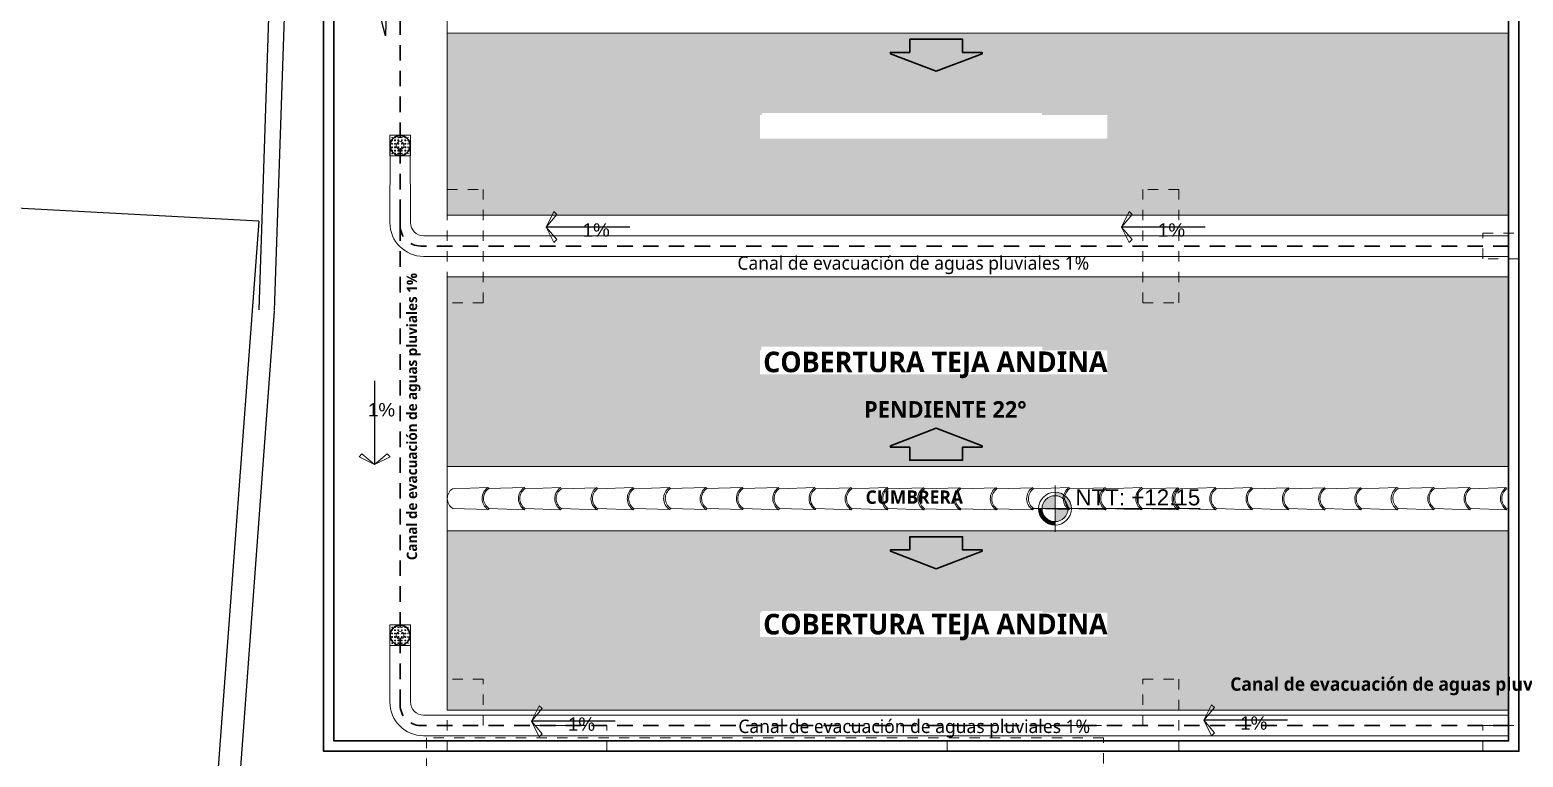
# Model space of a CAD drawing. Header units: metres. Extents: x 27 to 147, y -173 to 8.
# Drawn here: x 37.54 to 52.03, y -34.83 to -27.78 of the extents above; entities that cross this region are included whole.
import ezdxf
from ezdxf import colors
from ezdxf.entities.mleader import LeaderData, LeaderLine
from ezdxf.math import Vec2, Vec3

# ---------------------------------------------------------------- set-up
doc = ezdxf.new("R2010")
doc.units = ezdxf.units.M
doc.linetypes.add('DASHED2', pattern=[0.375, 0.25, -0.125])
doc.linetypes.add('HIDDEN2', pattern=[0.1875, 0.125, -0.0625])
for name, color, linetype, lineweight in [('2D Drafting - General_Pen_No__46', 7, 'Continuous', 25), ('canal de evacuacion', 1, 'Continuous', 20), ('Cotas varias El', 253, 'Continuous', 13), ('Equipamiento SR', 23, 'Continuous', 0), ('GRAFO 0 BLANCO', 7, 'Continuous', 0), ('grafo 2', 31, 'Continuous', 20), ('GRAFO 4', 7, 'Continuous', 30), ('GRAFO01', 7, 'Continuous', 0), ('GRfo 3', 7, 'Continuous', 30), ('Interior - Mobiliario', 7, 'Continuous', 5), ('letras sr', 7, 'Continuous', 5), ('linea0016', 144, 'HIDDEN2', 9), ('Lineas Referencia', 73, 'Continuous', 13), ('teja andina', 252, 'Continuous', 0), ('TEJAS ANDINA', 253, 'Continuous', 0), ('TEXTO 100', 7, 'Continuous', 20), ('TEXTOS-SUBTITULO', 7, 'Continuous', 30)]:
    doc.layers.add(name, color=color, linetype=linetype, lineweight=lineweight)
for name, color, linetype, lineweight, true_color in [('Interior - Furniture _Pen_No__3', 7, 'Continuous', 18, 0xff6600), ('Interior - Mobiliario _Pluma_Nº__3', 7, 'Continuous', 18, 0xff6600), ('Mobiliario', 7, 'Continuous', 0, 0x7f7f7f)]:
    doc.layers.add(name, color=color, linetype=linetype, lineweight=lineweight, true_color=true_color)
doc.layers.add('Rampa', color=41, linetype='Continuous')
doc.styles.add('Generales', font='trebuc.ttf', dxfattribs={"height": 0.1})
doc.styles.add('GENERATED_STYLE_2', font='arial.ttf')
doc.styles.add('JOS', font='arial.ttf', dxfattribs={"height": 1})
doc.styles.add('TURBO_BASS', font='swisseb.ttf')

# ---------------------------------------------------------------- blocks, each defined once
blk = doc.blocks.new('A$C295C7585')
at = {"layer": 'Mobiliario', "lineweight": 15}
for p, q in [((1.375, 3.076), (1.514, 3.404)), ((1.514, 3.404), (1.528, 3.407)), ((1.556, 2.995), (1.716, 3.314)), ((1.716, 3.314), (1.709, 3.325)), ((1.222, 2.746), (1.361, 3.074)), ((1.361, 3.074), (1.375, 3.076)), ((1.404, 2.665), (1.564, 2.983)), ((1.564, 2.983), (1.556, 2.995)), ((1.07, 2.416), (1.209, 2.743)), ((1.209, 2.743), (1.222, 2.746)), ((1.251, 2.334), (1.411, 2.653)), ((1.411, 2.653), (1.404, 2.665)), ((0.917, 2.085), (1.056, 2.413)), ((1.056, 2.413), (1.07, 2.416)), ((1.098, 2.004), (1.258, 2.323)), ((1.258, 2.323), (1.251, 2.334)), ((0.765, 1.751), (0.903, 2.079)), ((0.903, 2.079), (0.917, 2.085)), ((0.946, 1.67), (1.105, 1.989)), ((1.105, 1.989), (1.098, 2.004)), ((0.612, 1.421), (0.751, 1.749)), ((0.751, 1.749), (0.765, 1.751)), ((0.794, 1.34), (0.954, 1.658)), ((0.954, 1.658), (0.946, 1.67)), ((0.46, 1.09), (0.599, 1.418)), ((0.599, 1.418), (0.612, 1.421)), ((0.641, 1.009), (0.801, 1.328)), ((0.801, 1.328), (0.794, 1.34)), ((0.307, 0.76), (0.446, 1.088)), ((0.446, 1.088), (0.46, 1.09)), ((0.488, 0.679), (0.649, 0.997)), ((0.649, 0.997), (0.641, 1.009)), ((0.154, 0.43), (0.293, 0.758)), ((0.293, 0.758), (0.307, 0.76)), ((0.336, 0.349), (0.496, 0.667)), ((0.496, 0.667), (0.488, 0.679)), ((0.002, 0.099), (0.141, 0.427)), ((0.141, 0.427), (0.154, 0.43)), ((0.183, 0.018), (0.343, 0.337)), ((0.343, 0.337), (0.336, 0.349))]:
    blk.add_line(p, q, dxfattribs=at)
for centre, radius, start, end in [((1.646, 3.427), 0.134, 189.8042, 301.9874), ((1.646, 3.427), 0.12, 189.8042, 301.9874), ((1.493, 3.097), 0.134, 189.8042, 301.9874), ((1.493, 3.097), 0.12, 189.8042, 301.9874), ((1.34, 2.766), 0.134, 189.8042, 301.9874), ((1.34, 2.766), 0.12, 189.8042, 301.9874), ((1.188, 2.436), 0.134, 189.8042, 301.9874), ((1.188, 2.436), 0.12, 189.8042, 301.9874), ((1.034, 2.102), 0.133, 189.664, 302.1276), ((1.035, 2.106), 0.12, 189.8042, 301.9874), ((0.883, 1.771), 0.134, 189.8042, 301.9874), ((0.883, 1.771), 0.12, 189.8042, 301.9874), ((0.73, 1.441), 0.134, 189.8042, 301.9874), ((0.73, 1.441), 0.12, 189.8042, 301.9874), ((0.578, 1.111), 0.134, 189.8042, 301.9874), ((0.578, 1.111), 0.12, 189.8042, 301.9874), ((0.425, 0.78), 0.134, 189.8042, 301.9874), ((0.425, 0.78), 0.12, 189.8042, 301.9874), ((0.272, 0.45), 0.134, 189.8042, 301.9874), ((0.272, 0.45), 0.12, 189.8042, 301.9874), ((0.12, 0.12), 0.12, 189.8042, 301.9874)]:
    blk.add_arc(centre, radius, start, end, dxfattribs=at)
blk = doc.blocks.new('Red 18')
at = {"layer": 'GRAFO 0 BLANCO', "linetype": 'Continuous'}
for p, q in [((0.05, 0.204), (0.046, 0.204)), ((0.046, 0.204), (0.046, 0.2)), ((0.046, 0.2), (0.046, 0.204)), ((0.046, 0.204), (0.05, 0.204)), ((0.046, 0.2), (0.05, 0.2)), ((0.05, 0.2), (0.046, 0.2)), ((0.05, 0.179), (0.046, 0.179)), ((0.046, 0.179), (0.046, 0.171)), ((0.046, 0.171), (0.046, 0.179)), ((0.046, 0.179), (0.05, 0.179)), ((0.046, 0.171), (0.05, 0.171)), ((0.05, 0.171), (0.046, 0.171)), ((0.05, 0.146), (0.046, 0.146)), ((0.046, 0.146), (0.046, 0.138)), ((0.046, 0.138), (0.046, 0.146)), ((0.046, 0.146), (0.05, 0.146)), ((0.05, 0.2), (0.05, 0.204)), ((0.05, 0.204), (0.05, 0.2)), ((0.05, 0.171), (0.05, 0.179)), ((0.05, 0.179), (0.05, 0.171)), ((0.05, 0.138), (0.05, 0.146)), ((0.05, 0.146), (0.05, 0.138)), ((0.079, 0.204), (0.071, 0.204)), ((0.071, 0.204), (0.071, 0.2)), ((0.071, 0.204), (0.079, 0.204)), ((0.071, 0.2), (0.071, 0.204)), ((0.071, 0.2), (0.079, 0.2)), ((0.079, 0.2), (0.071, 0.2)), ((0.079, 0.179), (0.071, 0.179)), ((0.071, 0.179), (0.071, 0.171)), ((0.071, 0.171), (0.071, 0.179)), ((0.071, 0.179), (0.079, 0.179)), ((0.071, 0.171), (0.079, 0.171)), ((0.079, 0.171), (0.071, 0.171)), ((0.079, 0.146), (0.071, 0.146)), ((0.071, 0.146), (0.071, 0.138)), ((0.071, 0.138), (0.071, 0.146)), ((0.071, 0.146), (0.079, 0.146)), ((0.079, 0.2), (0.079, 0.204)), ((0.079, 0.204), (0.079, 0.2)), ((0.079, 0.171), (0.079, 0.179)), ((0.079, 0.179), (0.079, 0.171)), ((0.079, 0.138), (0.079, 0.146)), ((0.079, 0.146), (0.079, 0.138)), ((0.113, 0.204), (0.104, 0.204)), ((0.104, 0.204), (0.104, 0.2)), ((0.104, 0.204), (0.113, 0.204)), ((0.104, 0.2), (0.104, 0.204)), ((0.104, 0.2), (0.113, 0.2)), ((0.113, 0.2), (0.104, 0.2)), ((0.113, 0.179), (0.104, 0.179)), ((0.104, 0.179), (0.104, 0.171)), ((0.104, 0.171), (0.104, 0.179)), ((0.104, 0.179), (0.113, 0.179)), ((0.104, 0.171), (0.113, 0.171)), ((0.113, 0.171), (0.104, 0.171)), ((0.113, 0.146), (0.104, 0.146)), ((0.104, 0.146), (0.104, 0.138)), ((0.104, 0.138), (0.104, 0.146)), ((0.104, 0.146), (0.113, 0.146)), ((0.113, 0.2), (0.113, 0.204)), ((0.113, 0.204), (0.113, 0.2)), ((0.113, 0.171), (0.113, 0.179)), ((0.113, 0.179), (0.113, 0.171)), ((0.113, 0.138), (0.113, 0.146)), ((0.113, 0.146), (0.113, 0.138)), ((0.146, 0.204), (0.138, 0.204)), ((0.138, 0.204), (0.138, 0.2)), ((0.138, 0.204), (0.146, 0.204)), ((0.138, 0.2), (0.138, 0.204)), ((0.138, 0.2), (0.146, 0.2)), ((0.146, 0.2), (0.138, 0.2)), ((0.146, 0.179), (0.138, 0.179)), ((0.138, 0.179), (0.138, 0.171)), ((0.138, 0.171), (0.138, 0.179)), ((0.138, 0.179), (0.146, 0.179)), ((0.138, 0.171), (0.146, 0.171)), ((0.146, 0.171), (0.138, 0.171)), ((0.146, 0.146), (0.138, 0.146)), ((0.138, 0.146), (0.138, 0.138)), ((0.138, 0.138), (0.138, 0.146)), ((0.138, 0.146), (0.146, 0.146)), ((0.146, 0.2), (0.146, 0.204)), ((0.146, 0.204), (0.146, 0.2)), ((0.146, 0.171), (0.146, 0.179)), ((0.146, 0.179), (0.146, 0.171)), ((0.146, 0.138), (0.146, 0.146)), ((0.146, 0.146), (0.146, 0.138)), ((0.179, 0.204), (0.171, 0.204)), ((0.171, 0.204), (0.171, 0.2)), ((0.171, 0.204), (0.179, 0.204)), ((0.171, 0.2), (0.171, 0.204)), ((0.171, 0.2), (0.179, 0.2)), ((0.179, 0.2), (0.171, 0.2)), ((0.179, 0.179), (0.171, 0.179)), ((0.171, 0.179), (0.171, 0.171)), ((0.171, 0.171), (0.171, 0.179)), ((0.171, 0.179), (0.179, 0.179)), ((0.171, 0.171), (0.179, 0.171)), ((0.179, 0.171), (0.171, 0.171)), ((0.179, 0.146), (0.171, 0.146)), ((0.171, 0.146), (0.171, 0.138)), ((0.171, 0.138), (0.171, 0.146)), ((0.171, 0.146), (0.179, 0.146)), ((0.179, 0.2), (0.179, 0.204)), ((0.179, 0.204), (0.179, 0.2)), ((0.179, 0.171), (0.179, 0.179)), ((0.179, 0.179), (0.179, 0.171)), ((0.179, 0.138), (0.179, 0.146)), ((0.179, 0.146), (0.179, 0.138)), ((0.204, 0.204), (0.2, 0.204)), ((0.2, 0.204), (0.2, 0.2)), ((0.2, 0.2), (0.2, 0.204)), ((0.2, 0.204), (0.204, 0.204)), ((0.2, 0.2), (0.204, 0.2)), ((0.204, 0.2), (0.2, 0.2)), ((0.204, 0.179), (0.2, 0.179)), ((0.2, 0.179), (0.2, 0.171)), ((0.2, 0.171), (0.2, 0.179)), ((0.2, 0.179), (0.204, 0.179)), ((0.2, 0.171), (0.204, 0.171)), ((0.204, 0.171), (0.2, 0.171)), ((0.204, 0.146), (0.2, 0.146)), ((0.2, 0.146), (0.2, 0.138)), ((0.2, 0.138), (0.2, 0.146)), ((0.2, 0.146), (0.204, 0.146)), ((0.204, 0.2), (0.204, 0.204)), ((0.204, 0.204), (0.204, 0.2)), ((0.204, 0.171), (0.204, 0.179)), ((0.204, 0.179), (0.204, 0.171)), ((0.204, 0.138), (0.204, 0.146)), ((0.204, 0.146), (0.204, 0.138)), ((0.046, 0.138), (0.05, 0.138)), ((0.05, 0.138), (0.046, 0.138)), ((0.05, 0.113), (0.046, 0.113)), ((0.046, 0.113), (0.046, 0.104)), ((0.046, 0.104), (0.046, 0.113)), ((0.046, 0.113), (0.05, 0.113)), ((0.046, 0.104), (0.05, 0.104)), ((0.05, 0.104), (0.046, 0.104)), ((0.05, 0.079), (0.046, 0.079)), ((0.046, 0.079), (0.046, 0.071)), ((0.046, 0.071), (0.046, 0.079)), ((0.046, 0.079), (0.05, 0.079)), ((0.046, 0.071), (0.05, 0.071)), ((0.05, 0.071), (0.046, 0.071)), ((0.05, 0.05), (0.046, 0.05)), ((0.046, 0.05), (0.046, 0.046)), ((0.046, 0.046), (0.046, 0.05)), ((0.046, 0.05), (0.05, 0.05)), ((0.046, 0.046), (0.05, 0.046)), ((0.05, 0.046), (0.046, 0.046)), ((0.05, 0.104), (0.05, 0.113)), ((0.05, 0.113), (0.05, 0.104)), ((0.05, 0.071), (0.05, 0.079)), ((0.05, 0.079), (0.05, 0.071)), ((0.05, 0.046), (0.05, 0.05)), ((0.05, 0.05), (0.05, 0.046)), ((0.071, 0.138), (0.079, 0.138)), ((0.079, 0.138), (0.071, 0.138)), ((0.079, 0.113), (0.071, 0.113)), ((0.071, 0.113), (0.071, 0.104)), ((0.071, 0.104), (0.071, 0.113)), ((0.071, 0.113), (0.079, 0.113)), ((0.071, 0.104), (0.079, 0.104)), ((0.079, 0.104), (0.071, 0.104)), ((0.079, 0.079), (0.071, 0.079)), ((0.071, 0.079), (0.071, 0.071)), ((0.071, 0.071), (0.071, 0.079)), ((0.071, 0.079), (0.079, 0.079)), ((0.071, 0.071), (0.079, 0.071)), ((0.079, 0.071), (0.071, 0.071)), ((0.079, 0.05), (0.071, 0.05)), ((0.071, 0.05), (0.071, 0.046)), ((0.071, 0.05), (0.079, 0.05)), ((0.071, 0.046), (0.071, 0.05)), ((0.071, 0.046), (0.079, 0.046)), ((0.079, 0.046), (0.071, 0.046)), ((0.079, 0.104), (0.079, 0.113)), ((0.079, 0.113), (0.079, 0.104)), ((0.079, 0.071), (0.079, 0.079)), ((0.079, 0.079), (0.079, 0.071)), ((0.079, 0.046), (0.079, 0.05)), ((0.079, 0.05), (0.079, 0.046)), ((0.104, 0.138), (0.113, 0.138)), ((0.113, 0.138), (0.104, 0.138)), ((0.113, 0.113), (0.104, 0.113)), ((0.104, 0.113), (0.104, 0.104)), ((0.104, 0.104), (0.104, 0.113)), ((0.104, 0.113), (0.113, 0.113)), ((0.104, 0.104), (0.113, 0.104)), ((0.113, 0.104), (0.104, 0.104)), ((0.113, 0.079), (0.104, 0.079)), ((0.104, 0.079), (0.104, 0.071)), ((0.104, 0.071), (0.104, 0.079)), ((0.104, 0.079), (0.113, 0.079)), ((0.104, 0.071), (0.113, 0.071)), ((0.113, 0.071), (0.104, 0.071)), ((0.113, 0.05), (0.104, 0.05)), ((0.104, 0.05), (0.104, 0.046)), ((0.104, 0.05), (0.113, 0.05)), ((0.104, 0.046), (0.104, 0.05)), ((0.104, 0.046), (0.113, 0.046)), ((0.113, 0.046), (0.104, 0.046)), ((0.113, 0.104), (0.113, 0.113)), ((0.113, 0.113), (0.113, 0.104)), ((0.113, 0.071), (0.113, 0.079)), ((0.113, 0.079), (0.113, 0.071)), ((0.113, 0.046), (0.113, 0.05)), ((0.113, 0.05), (0.113, 0.046)), ((0.138, 0.138), (0.146, 0.138)), ((0.146, 0.138), (0.138, 0.138)), ((0.146, 0.113), (0.138, 0.113)), ((0.138, 0.113), (0.138, 0.104)), ((0.138, 0.104), (0.138, 0.113)), ((0.138, 0.113), (0.146, 0.113)), ((0.138, 0.104), (0.146, 0.104)), ((0.146, 0.104), (0.138, 0.104)), ((0.146, 0.079), (0.138, 0.079)), ((0.138, 0.079), (0.138, 0.071)), ((0.138, 0.071), (0.138, 0.079)), ((0.138, 0.079), (0.146, 0.079)), ((0.138, 0.071), (0.146, 0.071)), ((0.146, 0.071), (0.138, 0.071)), ((0.146, 0.05), (0.138, 0.05)), ((0.138, 0.05), (0.138, 0.046)), ((0.138, 0.05), (0.146, 0.05)), ((0.138, 0.046), (0.138, 0.05)), ((0.138, 0.046), (0.146, 0.046)), ((0.146, 0.046), (0.138, 0.046)), ((0.146, 0.104), (0.146, 0.113)), ((0.146, 0.113), (0.146, 0.104)), ((0.146, 0.071), (0.146, 0.079)), ((0.146, 0.079), (0.146, 0.071)), ((0.146, 0.046), (0.146, 0.05)), ((0.146, 0.05), (0.146, 0.046)), ((0.171, 0.138), (0.179, 0.138)), ((0.179, 0.138), (0.171, 0.138)), ((0.179, 0.113), (0.171, 0.113)), ((0.171, 0.113), (0.171, 0.104)), ((0.171, 0.104), (0.171, 0.113)), ((0.171, 0.113), (0.179, 0.113)), ((0.171, 0.104), (0.179, 0.104)), ((0.179, 0.104), (0.171, 0.104)), ((0.179, 0.079), (0.171, 0.079)), ((0.171, 0.079), (0.171, 0.071)), ((0.171, 0.071), (0.171, 0.079)), ((0.171, 0.079), (0.179, 0.079)), ((0.171, 0.071), (0.179, 0.071)), ((0.179, 0.071), (0.171, 0.071)), ((0.179, 0.05), (0.171, 0.05)), ((0.171, 0.05), (0.171, 0.046)), ((0.171, 0.05), (0.179, 0.05)), ((0.171, 0.046), (0.171, 0.05)), ((0.171, 0.046), (0.179, 0.046)), ((0.179, 0.046), (0.171, 0.046)), ((0.179, 0.104), (0.179, 0.113)), ((0.179, 0.113), (0.179, 0.104)), ((0.179, 0.071), (0.179, 0.079)), ((0.179, 0.079), (0.179, 0.071)), ((0.179, 0.046), (0.179, 0.05)), ((0.179, 0.05), (0.179, 0.046)), ((0.2, 0.138), (0.204, 0.138)), ((0.204, 0.138), (0.2, 0.138)), ((0.204, 0.113), (0.2, 0.113)), ((0.2, 0.113), (0.2, 0.104)), ((0.2, 0.104), (0.2, 0.113)), ((0.2, 0.113), (0.204, 0.113)), ((0.2, 0.104), (0.204, 0.104)), ((0.204, 0.104), (0.2, 0.104)), ((0.204, 0.079), (0.2, 0.079)), ((0.2, 0.079), (0.2, 0.071)), ((0.2, 0.071), (0.2, 0.079)), ((0.2, 0.079), (0.204, 0.079)), ((0.2, 0.071), (0.204, 0.071)), ((0.204, 0.071), (0.2, 0.071)), ((0.204, 0.05), (0.2, 0.05)), ((0.2, 0.05), (0.2, 0.046)), ((0.2, 0.046), (0.2, 0.05)), ((0.2, 0.05), (0.204, 0.05)), ((0.2, 0.046), (0.204, 0.046)), ((0.204, 0.046), (0.2, 0.046)), ((0.204, 0.104), (0.204, 0.113)), ((0.204, 0.113), (0.204, 0.104)), ((0.204, 0.071), (0.204, 0.079)), ((0.204, 0.079), (0.204, 0.071)), ((0.204, 0.046), (0.204, 0.05)), ((0.204, 0.05), (0.204, 0.046))]:
    blk.add_line(p, q, dxfattribs=at)
at = {"layer": 'GRAFO01'}
blk.add_lwpolyline([(0.025, 0.025), (0.225, 0.025), (0.225, 0.225), (0.025, 0.225)], close=True, dxfattribs=at)
at = {"layer": 'Interior - Mobiliario _Pluma_Nº__3', "linetype": 'Continuous'}
for p, q in [((0.225, 0.225), (0.025, 0.225)), ((0.025, 0.225), (0.025, 0.025)), ((0.225, 0.025), (0.225, 0.225)), ((0.025, 0.025), (0.225, 0.025))]:
    blk.add_line(p, q, dxfattribs=at)
blk = doc.blocks.new('FLECHA')
at = {"layer": 'grafo 2', "ltscale": 0.05}
for p, q in [((674350.4069, 8489809.4931, -2.952), (674350.3572, 8489809.3928, -2.952)), ((674350.4259, 8489809.4741, -2.952), (674350.3572, 8489809.3928, -2.952)), ((674350.4069, 8489809.4931, -2.952), (674350.4259, 8489809.4741, -2.952)), ((674350.4259, 8489809.3115, -2.952), (674350.3572, 8489809.3928, -2.952)), ((674350.4069, 8489809.2925, -2.952), (674350.4259, 8489809.3115, -2.952))]:
    blk.add_line(p, q, dxfattribs=at)
at = {"layer": 'grafo 2', "lineweight": 25}
blk.add_line((674350.8988, 8489809.3928, -2.952), (674350.3572, 8489809.3928, -2.952), dxfattribs=at)
at = {"layer": 'grafo 2'}
blk.add_line((674350.3572, 8489809.3928, -2.952), (674350.4069, 8489809.2925, -2.952), dxfattribs=at)

msp = doc.modelspace()

# ---------------------------------------------------------------- hatches: boundary and pattern name
at = {"layer": 'Interior - Furniture _Pen_No__3', "true_color": 0x939598}
h = msp.add_hatch(color=252, dxfattribs=at)
h.dxf.hatch_style = 1
h.paths.add_polyline_path([(46.078, -27.868), (46.078, -27.996), (45.889, -27.996), (45.889, -28.008), (46.334, -28.179), (46.779, -28.008), (46.779, -27.996), (46.59, -27.996), (46.59, -27.868)])
h = msp.add_hatch(color=252, dxfattribs=at)
h.dxf.hatch_style = 1
h.paths.add_polyline_path([(46.59, -31.952), (46.59, -31.824), (46.779, -31.824), (46.779, -31.812), (46.334, -31.641), (45.889, -31.812), (45.889, -31.824), (46.078, -31.824), (46.078, -31.952)])
h = msp.add_hatch(color=252, dxfattribs=at)
h.dxf.hatch_style = 1
h.paths.add_polyline_path([(46.078, -32.693), (46.078, -32.821), (45.889, -32.821), (45.889, -32.833), (46.334, -33.004), (46.779, -32.833), (46.779, -32.821), (46.59, -32.821), (46.59, -32.693)])
at = {"layer": 'TEJAS ANDINA'}
h = msp.add_hatch(dxfattribs=at)
h.set_pattern_fill('SPANTIL1', color=256, scale=0.2, style=2, pattern_type=2)
h.set_pattern_definition([(274.9697, (55.344044, 51.886498), (-0.1999982614, 2.4000002103), [0.1846944, -4.4326642]), (180, (55.36004, 51.7025), (-0.2, -0.2), [0.016, -0.184]), (0, (55.16004, 51.6865), (0.2, 0.2), [0.056, -0.144]), (90, (55.21604, 51.6865), (-0.2, 0.2), [0.02, -0.18]), (270, (55.34404, 51.7065), (0.2, -0.2), [0.02, -0.18]), (0, (55.34404, 51.6865), (0.2, 0.2), [0.016, -0.184]), (0, (55.16004, 51.7025), (0.2, 0.2), [0.04, -0.16]), (85.0303, (55.200044, 51.702498), (0.1999982614, 2.4000002103), [0.1846944, -4.4326642]), (52.6961, (55.200044, 51.712498), (-2.599997178, -3.40000214834), [0.0528016, -5.22735]), (18.4349, (55.232044, 51.7545), (0.400000087, 0.19999968), [0.0505964, -0.581859]), (341.5651, (55.280044, 51.7705), (-0.400000087, 0.19999968), [0.0505964, -0.581859]), (307.3039, (55.328044, 51.754498), (2.599997178, -3.40000214834), [0.0528016, -5.22735]), (20.2249, (55.242044, 51.740498), (-2.1999994529, -0.8000016671), [0.040497, -4.0091944]), (339.7751, (55.280044, 51.754498), (2.1999994529, -0.8000016671), [0.040497, -4.0091944]), (307.4054, (55.318044, 51.740498), (2.0000019905, -2.599998493), [0.0428018, -4.237385]), (52.5946, (55.216044, 51.706498), (-2.0000019905, -2.599998493), [0.0428018, -4.237385])])
h.paths.add_polyline_path([(44.624, -28.834), (44.624, -28.603), (47.995, -28.603), (47.995, -28.834)])
h.paths.add_polyline_path([(51.89, -29.574), (41.589, -29.574), (41.589, -27.817), (51.89, -27.817)])
h.paths.add_polyline_path([(44.644, -28.603), (47.362, -28.603), (47.362, -28.582), (44.644, -28.582)])
h = msp.add_hatch(dxfattribs=at)
h.set_pattern_fill('SPANTIL1', color=256, scale=0.2, angle=180, style=2, pattern_type=2)
h.set_pattern_definition([(94.9697, (-19.563954, 40.183225), (0.1999982614, -2.4000002103), [0.1846944, -4.4326642]), (0, (-19.57995, 40.36722), (0.2, 0.2), [0.016, -0.184]), (180, (-19.37995, 40.38322), (-0.2, -0.2), [0.056, -0.144]), (270, (-19.43595, 40.38322), (0.2, -0.2), [0.02, -0.18]), (90, (-19.56395, 40.36322), (-0.2, 0.2), [0.02, -0.18]), (180, (-19.56395, 40.38322), (-0.2, -0.2), [0.016, -0.184]), (180, (-19.37995, 40.36722), (-0.2, -0.2), [0.04, -0.16]), (265.0303, (-19.419954, 40.367225), (-0.1999982614, -2.4000002103), [0.1846944, -4.4326642]), (232.6961, (-19.419954, 40.357225), (2.599997178, 3.40000214834), [0.0528016, -5.22735]), (198.4349, (-19.451954, 40.315225), (-0.400000087, -0.19999968), [0.0505964, -0.581859]), (161.5651, (-19.499954, 40.299225), (0.400000087, -0.19999968), [0.0505964, -0.581859]), (127.3039, (-19.547954, 40.315225), (-2.599997178, 3.40000214834), [0.0528016, -5.22735]), (200.2249, (-19.461954, 40.329225), (2.1999994529, 0.8000016671), [0.040497, -4.0091944]), (159.7751, (-19.499954, 40.315225), (-2.1999994529, 0.8000016671), [0.040497, -4.0091944]), (127.4054, (-19.537954, 40.329225), (-2.0000019905, 2.599998493), [0.0428018, -4.237385]), (232.5946, (-19.435954, 40.363225), (2.0000019905, 2.599998493), [0.0428018, -4.237385])])
h.paths.add_polyline_path([(44.624, -31.118), (44.624, -30.887), (47.995, -30.887), (47.995, -31.118)])
h.paths.add_polyline_path([(41.586, -30.174), (51.886, -30.174), (51.886, -32.011), (41.586, -32.011)])
h.paths.add_polyline_path([(44.636, -30.887), (47.365, -30.887), (47.365, -30.85), (44.636, -30.85)])
h = msp.add_hatch(dxfattribs=at)
h.set_pattern_fill('SPANTIL1', color=256, scale=0.2, style=2, pattern_type=2)
h.set_pattern_definition([(274.9697, (55.34403, 42.236498), (-0.1999982614, 2.4000002103), [0.1846944, -4.4326642]), (180, (55.36003, 42.0525), (-0.2, -0.2), [0.016, -0.184]), (0, (55.16003, 42.0365), (0.2, 0.2), [0.056, -0.144]), (90, (55.21603, 42.0365), (-0.2, 0.2), [0.02, -0.18]), (270, (55.34403, 42.0565), (0.2, -0.2), [0.02, -0.18]), (0, (55.34403, 42.0365), (0.2, 0.2), [0.016, -0.184]), (0, (55.16003, 42.0525), (0.2, 0.2), [0.04, -0.16]), (85.0303, (55.20003, 42.052498), (0.1999982614, 2.4000002103), [0.1846944, -4.4326642]), (52.6961, (55.20003, 42.062498), (-2.599997178, -3.40000214834), [0.0528016, -5.22735]), (18.4349, (55.23203, 42.1045), (0.400000087, 0.19999968), [0.0505964, -0.581859]), (341.5651, (55.28003, 42.1205), (-0.400000087, 0.19999968), [0.0505964, -0.581859]), (307.3039, (55.32803, 42.104498), (2.599997178, -3.40000214834), [0.0528016, -5.22735]), (20.2249, (55.24203, 42.090498), (-2.1999994529, -0.8000016671), [0.040497, -4.0091944]), (339.7751, (55.28003, 42.104498), (2.1999994529, -0.8000016671), [0.040497, -4.0091944]), (307.4054, (55.31803, 42.090498), (2.0000019905, -2.599998493), [0.0428018, -4.237385]), (52.5946, (55.21603, 42.056498), (-2.0000019905, -2.599998493), [0.0428018, -4.237385])])
h.paths.add_polyline_path([(47.995, -33.431), (47.995, -33.662), (44.624, -33.662), (44.624, -33.431)])
h.paths.add_polyline_path([(51.889, -34.374), (41.589, -34.374), (41.589, -32.637), (51.889, -32.637)])
h.paths.add_polyline_path([(47.365, -33.662), (44.636, -33.662), (44.636, -33.666), (47.365, -33.666)])
h.paths.add_polyline_path([(44.636, -33.431), (47.365, -33.431), (47.365, -33.413), (44.636, -33.413)])
at = {"layer": 'TEXTO 100', "ltscale": 1.3}
h = msp.add_hatch(color=256, dxfattribs=at)
edge = h.paths.add_edge_path()
edge.add_line((47.613, -32.421), (47.487, -32.421))
edge.add_line((47.487, -32.421), (47.487, -32.547))
edge.add_arc((47.487, -32.421), 0.126, 270, 360)
edge = h.paths.add_edge_path()
edge.add_arc((47.487, -32.421), 0.126, 90, 180)
edge.add_line((47.36, -32.421), (47.487, -32.421))
edge.add_line((47.487, -32.421), (47.487, -32.295))
edge = h.paths.add_edge_path()
edge.add_line((47.487, -32.262), (47.487, -32.295))
edge.add_arc((47.487, -32.421), 0.126, 0, 90, ccw=False)
edge.add_line((47.613, -32.421), (47.645, -32.421))
edge.add_arc((47.487, -32.421), 0.159, 0, 90)
msp.add_hatch(color=256, dxfattribs=at).paths.add_polyline_path([(47.36, -32.421), (47.328, -32.421, 0.416353), (47.488, -32.58), (47.488, -32.547, -0.416899)])

# ---------------------------------------------------------------- linework, layer by layer
at = {"color": 251, "true_color": 0x636466}
for p, q in [((40.146, -18.909), (39.761, -30.493)), ((40.296, -18.914), (39.911, -30.498)), ((39.761, -29.633), (33.768, -29.311)), ((39.761, -29.633), (39.285, -36.039)), ((39.911, -30.505), (39.435, -36.899))]:
    msp.add_line(p, q, dxfattribs=at)
at = {"layer": 'canal de evacuacion'}
for p, q in [((41.36, -29.774), (51.889, -29.774)), ((41.36, -29.974), (51.889, -29.974)), ((41.36, -34.424), (51.889, -34.424)), ((41.36, -34.624), (51.889, -34.624))]:
    msp.add_line(p, q, dxfattribs=at)
for points in [[(41.032, -29.659), (41.035, -28.899)], [(41.232, -29.646), (41.229, -28.899)], [(41.032, -34.296), (41.032, -33.649)], [(41.232, -34.296), (41.232, -33.649)]]:
    msp.add_lwpolyline(points, dxfattribs=at)
for centre in [(41.132, -28.899), (41.132, -28.899), (41.132, -33.649), (41.132, -33.649)]:
    msp.add_circle(centre, 0.0375, dxfattribs=at)
for centre, radius in [((41.36, -29.646), 0.328), ((41.36, -29.646), 0.128), ((41.36, -34.296), 0.328), ((41.36, -34.296), 0.128)]:
    msp.add_arc(centre, radius, 180, 270, dxfattribs=at)
at = {"layer": 'Cotas varias El'}
for p, q in [((51.89, -27.81), (41.586, -27.81)), ((51.89, -32.011), (41.586, -32.011)), ((51.89, -32.635), (41.586, -32.635))]:
    msp.add_line(p, q, dxfattribs=at)
at = {"layer": 'GRAFO 4', "linetype": 'Continuous'}
for points in [[(40.389, -15.474), (51.989, -15.474), (51.989, -34.774), (40.389, -34.774)], [(40.489, -15.574), (51.889, -15.574), (51.889, -34.674), (40.489, -34.674)]]:
    msp.add_lwpolyline(points, close=True, dxfattribs=at)
at = {"layer": 'GRAFO 4', "linetype": 'Continuous', "flags": 128}
for points in [[(46.779, -27.996), (46.779, -28.008), (46.334, -28.179), (45.889, -28.008), (45.889, -27.996), (46.078, -27.996), (46.078, -27.868), (46.59, -27.868), (46.59, -27.996)], [(46.779, -31.824), (46.779, -31.812), (46.334, -31.641), (45.889, -31.812), (45.889, -31.824), (46.078, -31.824), (46.078, -31.952), (46.59, -31.952), (46.59, -31.824)], [(46.779, -32.821), (46.779, -32.833), (46.334, -33.004), (45.889, -32.833), (45.889, -32.821), (46.078, -32.821), (46.078, -32.693), (46.59, -32.693), (46.59, -32.821)]]:
    msp.add_lwpolyline(points, close=True, dxfattribs=at)
at = {"layer": 'GRAFO01', "color": 251, "linetype": 'DASHED2', "lineweight": 9, "ltscale": 0.2}
for points in [[(41.589, -30.424), (41.589, -29.324), (41.939, -29.324), (41.939, -30.424)], [(48.689, -30.424), (48.689, -29.324), (48.339, -29.324), (48.339, -30.424)], [(51.639, -29.999), (51.639, -29.749), (51.989, -29.749), (51.989, -29.999)], [(41.589, -34.774), (43.139, -34.774), (43.139, -34.524), (41.939, -34.524), (41.939, -34.074), (41.589, -34.074)], [(48.689, -34.774), (46.439, -34.774), (46.439, -34.524), (48.339, -34.524), (48.339, -34.074), (48.689, -34.074)], [(51.639, -34.774), (51.639, -34.524), (51.989, -34.524), (51.989, -34.774)], [(41.389, -39.093), (47.956, -39.093), (47.956, -34.644), (41.389, -34.644)]]:
    msp.add_lwpolyline(points, close=True, dxfattribs=at)
at = {"layer": 'GRfo 3'}
for centre in [(41.132, -28.899), (41.132, -33.649)]:
    msp.add_circle(centre, 0.0967, dxfattribs=at)
at = {"layer": 'linea0016', "linetype": 'HIDDEN2', "lineweight": 30, "ltscale": 1.2}
for p, q in [((41.132, -34.324), (41.132, -20.574)), ((41.132, -29.674), (41.132, -29.574)), ((51.889, -29.874), (41.332, -29.874)), ((51.889, -34.524), (41.332, -34.524))]:
    msp.add_line(p, q, dxfattribs=at)
at = {"layer": 'linea0016', "linetype": 'HIDDEN2', "lineweight": 30, "ltscale": 0.9}
for centre in [(41.332, -29.674), (41.332, -34.324)]:
    msp.add_arc(centre, 0.2, 180, 270, dxfattribs=at)
at = {"layer": 'Rampa'}
msp.add_line((40.146, -18.909), (39.761, -30.493), dxfattribs=at)
at = {"layer": 'teja andina', "lineweight": 15}
for p, q in [((48.7, -32.228), (49.045, -32.217)), ((49.045, -32.217), (49.052, -32.228)), ((49.052, -32.228), (49.397, -32.217)), ((49.397, -32.217), (49.405, -32.228)), ((49.405, -32.228), (49.749, -32.218)), ((49.749, -32.218), (49.757, -32.229)), ((49.757, -32.229), (50.101, -32.218)), ((50.101, -32.218), (50.109, -32.229)), ((50.109, -32.229), (50.453, -32.218)), ((50.453, -32.218), (50.461, -32.229)), ((50.461, -32.229), (50.805, -32.217)), ((50.805, -32.217), (50.816, -32.227)), ((50.816, -32.227), (51.16, -32.216)), ((51.16, -32.216), (51.168, -32.227)), ((51.168, -32.227), (51.512, -32.217)), ((51.512, -32.217), (51.52, -32.228)), ((51.52, -32.228), (51.864, -32.217)), ((51.864, -32.217), (51.872, -32.228)), ((48.703, -32.42), (49.047, -32.432)), ((49.047, -32.432), (49.055, -32.42)), ((49.055, -32.42), (49.399, -32.432)), ((49.399, -32.432), (49.407, -32.421)), ((49.407, -32.421), (49.751, -32.432)), ((49.751, -32.432), (49.759, -32.421)), ((49.759, -32.421), (50.103, -32.432)), ((50.103, -32.432), (50.111, -32.421)), ((50.111, -32.421), (50.456, -32.433)), ((50.456, -32.433), (50.463, -32.421)), ((50.463, -32.421), (50.808, -32.431)), ((50.808, -32.431), (50.818, -32.419)), ((50.818, -32.419), (51.163, -32.431)), ((51.163, -32.431), (51.17, -32.42)), ((51.17, -32.42), (51.515, -32.431)), ((51.515, -32.431), (51.522, -32.42)), ((51.522, -32.42), (51.867, -32.431)), ((51.867, -32.431), (51.874, -32.42))]:
    msp.add_line(p, q, dxfattribs=at)
for centre, radius, start, end in [((48.766, -32.323), 0.116, 124.5682, 236.7514), ((49.118, -32.324), 0.129, 124.5682, 236.7514), ((49.118, -32.324), 0.116, 124.5682, 236.7514), ((49.47, -32.324), 0.129, 124.5682, 236.7514), ((49.47, -32.324), 0.116, 124.5682, 236.7514), ((49.822, -32.324), 0.129, 124.5682, 236.7514), ((49.822, -32.324), 0.116, 124.5682, 236.7514), ((50.174, -32.324), 0.129, 124.5682, 236.7514), ((50.174, -32.324), 0.116, 124.5682, 236.7514), ((50.526, -32.325), 0.129, 124.5682, 236.7514), ((50.526, -32.325), 0.116, 124.5682, 236.7514), ((50.878, -32.323), 0.129, 124.428, 236.8916), ((50.882, -32.323), 0.116, 124.5682, 236.7514), ((51.234, -32.323), 0.129, 124.5682, 236.7514), ((51.234, -32.323), 0.116, 124.5682, 236.7514), ((51.586, -32.323), 0.129, 124.5682, 236.7514), ((51.586, -32.323), 0.116, 124.5682, 236.7514), ((51.938, -32.323), 0.129, 124.5682, 236.7514), ((51.938, -32.323), 0.116, 124.5682, 236.7514)]:
    msp.add_arc(centre, radius, start, end, dxfattribs=at)
at = {"layer": 'TEJAS ANDINA'}
for points in [[(41.589, -25.424), (51.889, -25.424), (51.889, -29.574), (41.589, -29.574)], [(41.589, -30.174), (51.889, -30.174), (51.889, -34.374), (41.589, -34.374)]]:
    msp.add_lwpolyline(points, close=True, dxfattribs=at)
at = {"layer": 'TEXTO 100', "ltscale": 1.3}
msp.add_lwpolyline([(47.264, -32.421), (48.895, -32.421), (47.488, -32.421), (47.488, -32.197), (47.488, -32.645)], dxfattribs=at)
for radius in [0.159, 0.126]:
    msp.add_circle((47.487, -32.421), radius, dxfattribs=at)

# ---------------------------------------------------------------- block references
at = {"layer": 'Equipamiento SR', "xscale": 0.9674350222721192, "yscale": 0.9674350222721192, "zscale": 0.9674350222721192, "rotation": 294.7640139528098}
for p in [(41.552, -27.441), (45.075, -27.442), (41.552, -32.266), (45.075, -32.267)]:
    msp.add_blockref('A$C295C7585', p, dxfattribs=at)
at = {"layer": 'Interior - Mobiliario', "color": 104, "linetype": 'Continuous', "lineweight": 20, "true_color": 0x029e21}
for p in [(41.007, -29.024), (41.007, -33.774)]:
    msp.add_blockref('Red 18', p, dxfattribs=at)
at = {"layer": 'Lineas Referencia', "xscale": 1.5, "yscale": 1.5, "zscale": 1.5}
for p in [(-1011482.986, -12734743.779, 4.428), (-1011477.403, -12734743.779, 4.428), (-1011483.129, -12734748.572, 4.428), (-1011476.605, -12734748.562, 4.428)]:
    msp.add_blockref('FLECHA', p, dxfattribs=at)
at = {"layer": 'Lineas Referencia', "xscale": 1.5, "yscale": 1.5, "zscale": 1.5, "rotation": 89.99999999999999}
msp.add_blockref('FLECHA', (12734754.973, -1011557.528, 4.428), dxfattribs=at)

# ---------------------------------------------------------------- texts
at = {"layer": '2D Drafting - General_Pen_No__46', "attachment_point": 7, "style": 'GENERATED_STYLE_2'}
for s, insert, char_height in [('{\\fSansSerif|b0|i0|c2|p2; 1%}', (42.853, -29.784), 0.13), ('{\\fSansSerif|b0|i0|c2|p2; 1%}', (48.436, -29.784), 0.13), ('{\\fTrebuchet MS|b0|i0|c0|p34;Canal de evacuación de aguas pluviales 1%}', (44.405, -30.147), 0.13), ('{\\fSansSerif|b0|i0|c2|p2; 1%}', (40.77, -31.528), 0.13), ('\\A1;{\\fTrebuchet MS|b1|i0|c0|p34;PENDIENTE 22°}', (45.634, -31.54), 0.162), ('\\A1;{\\fTrebuchet MS|b1|i0|c0|p34;CUMBRERA}', (45.649, -32.376), 0.13), ('{\\fTrebuchet MS|b1|i0|c0|p34;Canal de evacuación de aguas pluviales 1%}', (49.187, -34.231), 0.13), ('{\\fSansSerif|b0|i0|c2|p2; 1%}', (42.71, -34.577), 0.13), ('{\\fTrebuchet MS|b0|i0|c0|p34;Canal de evacuación de aguas pluviales 1%}', (44.414, -34.641), 0.13), ('{\\fSansSerif|b0|i0|c2|p2; 1%}', (49.234, -34.567), 0.13)]:
    msp.add_mtext(s, dxfattribs=dict(at, insert=insert, char_height=char_height))
at = {"layer": '2D Drafting - General_Pen_No__46', "insert": (41.33, -32.921), "char_height": 0.1, "attachment_point": 7, "rotation": 90, "style": 'GENERATED_STYLE_2'}
msp.add_mtext('{\\fTrebuchet MS|b1|i0|c0|p34;Canal de evacuación de aguas pluviales 1%}', dxfattribs=at)
at = {"layer": 'GRAFO01', "style": 'JOS'}
msp.add_text('NTT: +12.15', height=0.15526, rotation=0, dxfattribs=at).set_placement((47.685, -32.389))
at = {"layer": 'TEXTOS-SUBTITULO', "char_height": 0.2, "attachment_point": 1, "rotation": 0.0329, "style": 'TURBO_BASS'}
for insert in [(44.655, -30.898), (44.655, -33.441)]:
    msp.add_mtext('{\\fTrebuchet MS|b1|i0|c0|p34;COBERTURA TEJA ANDINA}', dxfattribs=dict(at, insert=insert))

# ---------------------------------------------------------------- leaders
at = {"layer": 'letras sr'}
ml = msp.add_multileader_mtext('Standard', dxfattribs=at)
ml.set_content('Baja montante tubería de\\P agua pluvial D=3", embebida\\P en tabiquería', color=256, style='Generales')
ml.set_leader_properties()
ml.build(insert=Vec2(0, 0))
ml.multileader.update_dxf_attribs({"text_right_attachment_type": 6, "dogleg_length": 0.36, "arrow_head_size": 0.18})
ctx = ml.context
ctx.base_point, ctx.char_height, ctx.arrow_head_size, ctx.landing_gap_size, ctx.plane_origin = Vec3(37.844, -25.977), 0.13, 0.18, 0.09, Vec3(37.389, -26.217)
ctx.right_attachment, ctx.text_align_type = 6, 2
notes = []
notes.append((ctx, [(1, (1, 1, 0), (40.541, -26.061), (-1, 0), 0.183, [(1, [(41.052, -25.432), (40.989, -27.836)], 0, [])])]))
ctx.mtext.insert, ctx.mtext.rotation, ctx.mtext.alignment, ctx.mtext.flow_direction = Vec3(40.268, -25.894), 6.283185, 3, 5
for ctx, leaders in notes:
    for number, flags, end, landing, length, lines in leaders:
        leader = LeaderData()
        leader.index, (leader.has_last_leader_line, leader.has_dogleg_vector, leader.attachment_direction) = number, flags
        leader.last_leader_point, leader.dogleg_vector, leader.dogleg_length = Vec3(end), Vec3(landing), length
        for number, points, colour, breaks in lines:
            line = LeaderLine()
            line.index, line.vertices, line.color, line.breaks = number, Vec3.list(points), colors.encode_raw_color(colour), breaks
            leader.lines.append(line)
        ctx.leaders.append(leader)

doc.saveas('drawing.dxf')
